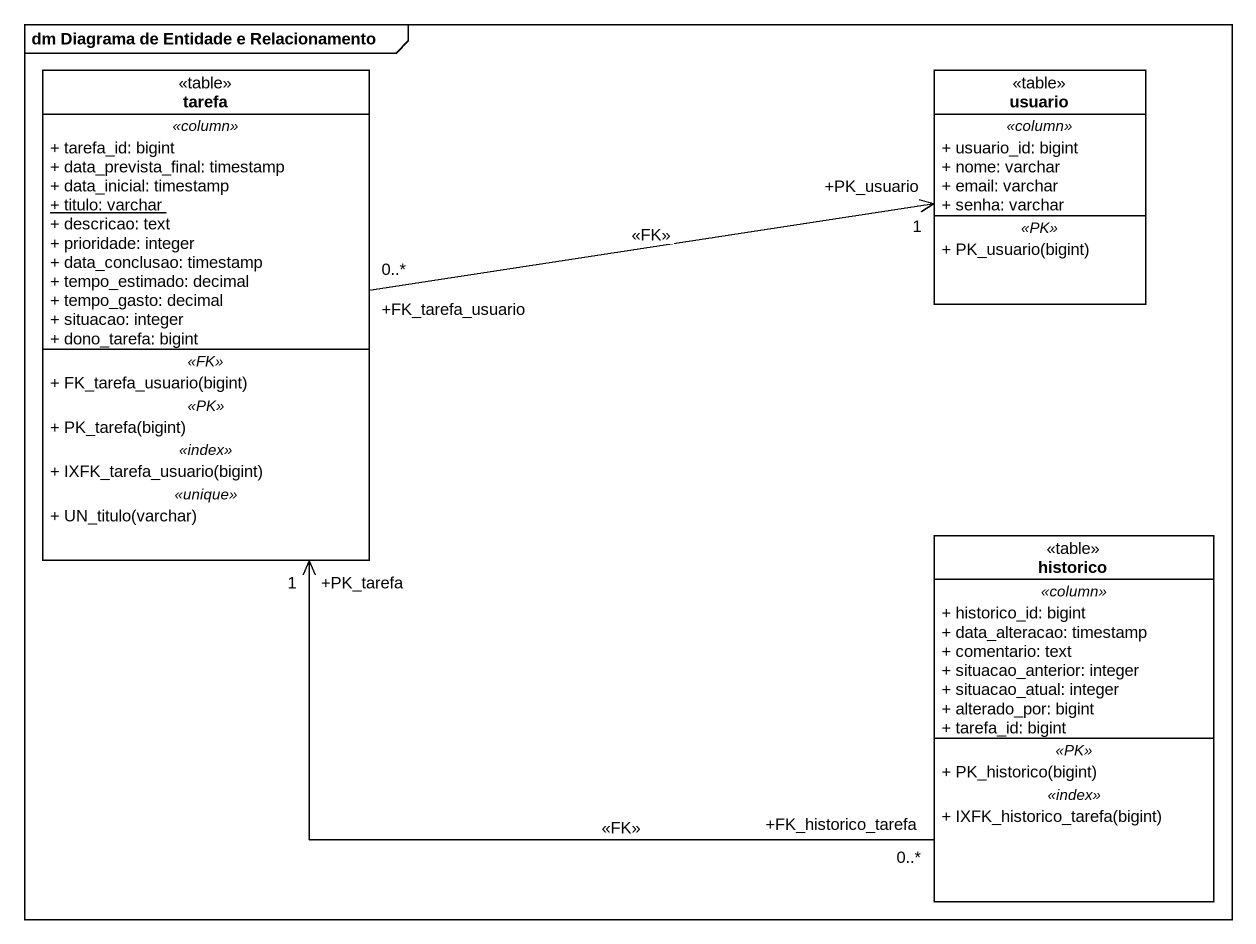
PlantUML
@startuml
mainframe dm Diagrama de Entidade e Relacionamento
hide circle
hide empty members
skinparam classAttributeIconSize 0
class tarefa <<table>> {
  .. <<column>> ..
  + tarefa_id: bigint
  + data_prevista_final: timestamp
  + data_inicial: timestamp
  {static} + titulo: varchar
  + descricao: text
  + prioridade: integer
  + data_conclusao: timestamp
  + tempo_estimado: decimal
  + tempo_gasto: decimal
  + situacao: integer
  + dono_tarefa: bigint
  .. <<FK>> ..
  + FK_tarefa_usuario(bigint)
  .. <<PK>> ..
  + PK_tarefa(bigint)
  .. <<index>> ..
  + IXFK_tarefa_usuario(bigint)
  .. <<unique>> ..
  + UN_titulo(varchar)
}
class usuario <<table>> {
  .. <<column>> ..
  + usuario_id: bigint
  + nome: varchar
  + email: varchar
  + senha: varchar
  .. <<PK>> ..
  + PK_usuario(bigint)
}
class historico <<table>> {
  .. <<column>> ..
  + historico_id: bigint
  + data_alteracao: timestamp
  + comentario: text
  + situacao_anterior: integer
  + situacao_atual: integer
  + alterado_por: bigint
  + tarefa_id: bigint
  .. <<PK>> ..
  + PK_historico(bigint)
  .. <<index>> ..
  + IXFK_historico_tarefa(bigint)
}
tarefa "+FK_tarefa_usuario\n0..*" -right-> "+PK_usuario\n1" usuario : <<FK>>
historico "+FK_historico_tarefa\n0..*" -left-> "+PK_tarefa\n1" tarefa : <<FK>>
@enduml
